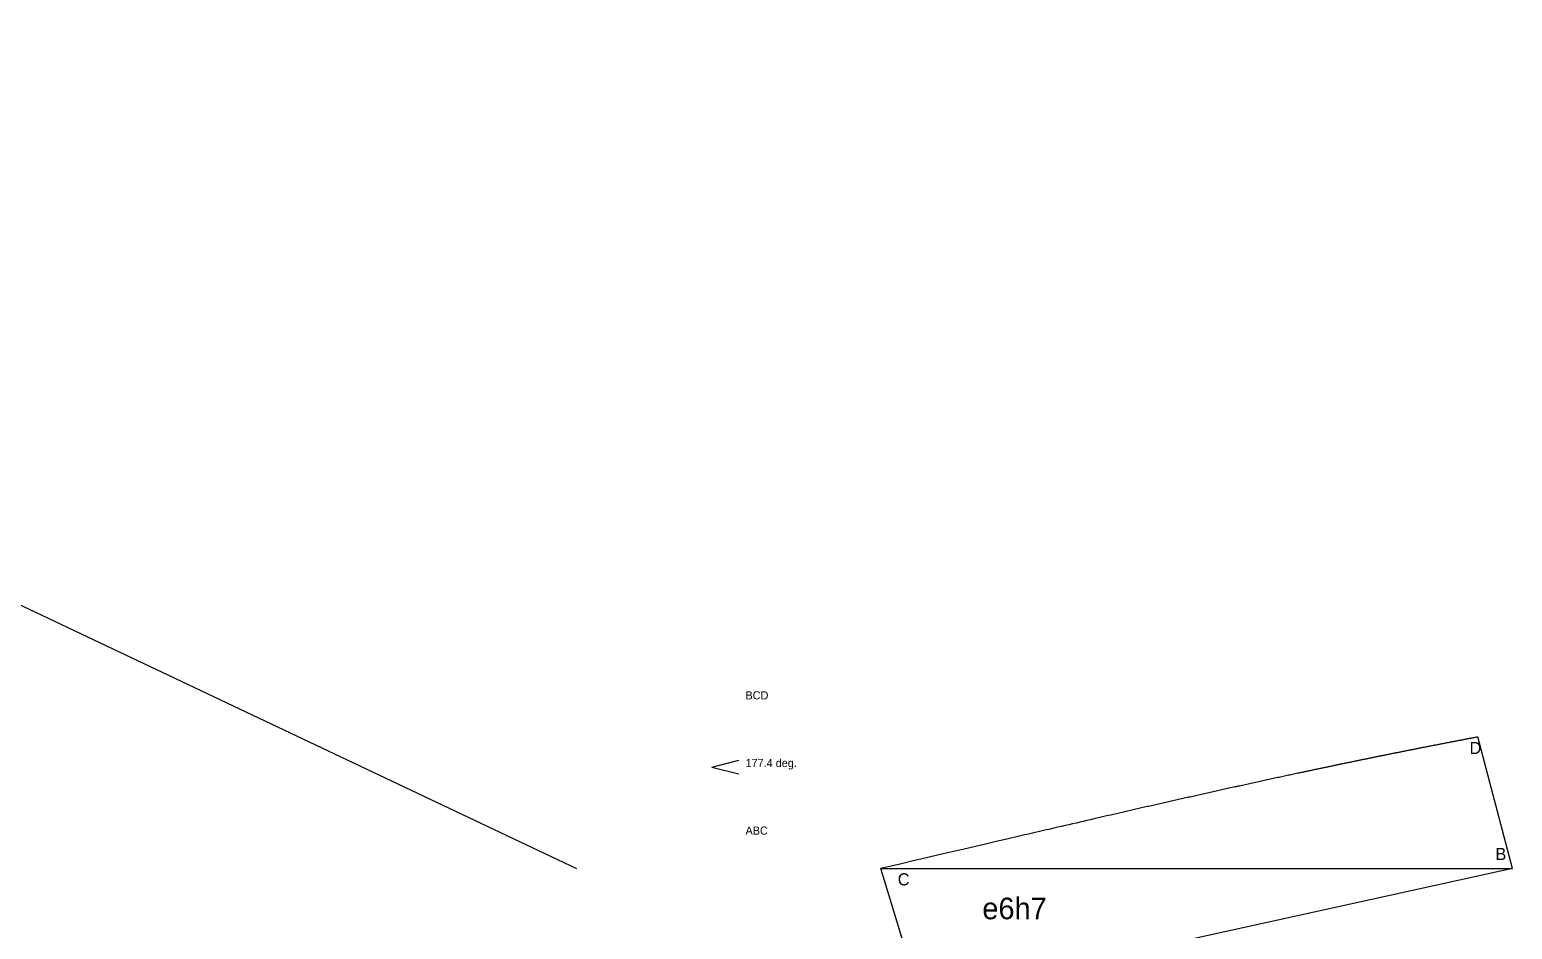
# Model space of a CAD drawing. Extents: x -14946 to 15402, y -21157 to 21439.
# Drawn here: x 11019 to 15402, y -3391 to -730 of the extents above; entities that cross this region are included whole.
import ezdxf

# ---------------------------------------------------------------- set-up
doc = ezdxf.new("R2010")
doc.units = 0
doc.header["$MEASUREMENT"] = 0
for name, color, linetype in [('08-connection.topRing', 7, 'CONTINUOUS'), ('08-text.topRing', 7, 'CONTINUOUS'), ('50_RING_TOP_PLINES', 1, 'CONTINUOUS')]:
    doc.layers.add(name, color=color, linetype=linetype)

msp = doc.modelspace()

# ---------------------------------------------------------------- linework, layer by layer
at = {"layer": '08-connection.topRing', "linetype": 'Continuous'}
msp.add_line((7403, -730.5, 4815.7), (12635.1, -3210.7), dxfattribs=at)
at = {"layer": '08-text.topRing', "linetype": 'Continuous'}
for q in [(13115.1, -2890.7), (13115.1, -2930.7)]:
    msp.add_line((13035.1, -2910.7), q, dxfattribs=at)
at = {"layer": '50_RING_TOP_PLINES', "color": 6, "extrusion": (-0.998954, 0.045728, -1.11022e-16)}
msp.add_lwpolyline([(2311.6, 0), (2311.6, -1866.7), (1922.7, -1765), (1922.8, -1764.2), (1923.1, -1762.7), (1923.6, -1760.4), (1924, -1758), (1924.5, -1755.6), (1924.9, -1753.3), (1925.4, -1750.9), (1925.8, -1748.6), (1926.3, -1746.2), (1926.7, -1743.8), (1927.2, -1741.5), (1927.6, -1739.1), (1928.1, -1736.7), (1928.5, -1734.4), (1929, -1732), (1929.4, -1729.6), (1929.9, -1727.2), (1930.3, -1724.9), (1930.8, -1722.5), (1931.2, -1720.1), (1931.7, -1717.7), (1932.1, -1715.4), (1932.6, -1713), (1933, -1710.6), (1933.5, -1708.2), (1934, -1705.9), (1934.4, -1703.5), (1934.9, -1701.1), (1935.3, -1698.7), (1935.8, -1696.3), (1936.2, -1694), (1936.7, -1691.6), (1937.2, -1689.2), (1937.6, -1686.8), (1938.1, -1684.4), (1938.5, -1682.1), (1939, -1679.7), (1939.4, -1677.3), (1939.9, -1674.9), (1940.4, -1672.5), (1940.8, -1670.2), (1941.3, -1667.8), (1941.7, -1665.4), (1942.2, -1663), (1942.7, -1660.7), (1943.1, -1658.3), (1943.6, -1655.9), (1944.1, -1653.5), (1944.5, -1651.2), (1945, -1648.8), (1945.4, -1646.4), (1945.9, -1644), (1946.4, -1641.7), (1946.8, -1639.3), (1947.3, -1636.9), (1947.7, -1634.6), (1948.2, -1632.2), (1948.7, -1629.8), (1949.1, -1627.5), (1949.6, -1625.1), (1950.1, -1622.8), (1950.5, -1620.4), (1951, -1618), (1951.4, -1615.7), (1951.9, -1613.3), (1952.4, -1611), (1952.8, -1608.6), (1953.3, -1606.3), (1953.7, -1604), (1954.2, -1601.6), (1954.7, -1599.3), (1955.1, -1596.9), (1955.6, -1594.6), (1956, -1592.3), (1956.5, -1589.9), (1957, -1587.6), (1957.4, -1585.3), (1957.9, -1582.9), (1958.4, -1580.6), (1958.8, -1578.3), (1959.3, -1575.9), (1959.7, -1573.6), (1960.2, -1571.3), (1960.7, -1568.9), (1961.1, -1566.6), (1961.6, -1564.3), (1962.1, -1561.9), (1962.5, -1559.6), (1963, -1557.3), (1963.5, -1554.9), (1963.9, -1552.6), (1964.4, -1550.3), (1964.8, -1548), (1965.3, -1545.6), (1965.8, -1543.3), (1966.2, -1541), (1966.7, -1538.6), (1967.2, -1536.3), (1967.6, -1534), (1968.1, -1531.6), (1968.6, -1529.3), (1969, -1527), (1969.5, -1524.7), (1970, -1522.3), (1970.4, -1520), (1970.9, -1517.7), (1971.4, -1515.3), (1971.9, -1513), (1972.3, -1510.7), (1972.8, -1508.3), (1973.3, -1506), (1973.7, -1503.7), (1974.2, -1501.4), (1974.7, -1499), (1975.1, -1496.7), (1975.6, -1494.4), (1976.1, -1492), (1976.6, -1489.7), (1977, -1487.4), (1977.5, -1485), (1978, -1482.7), (1978.5, -1480.4), (1978.9, -1478), (1979.4, -1475.7), (1979.9, -1473.4), (1980.4, -1471), (1980.8, -1468.7), (1981.3, -1466.3), (1981.8, -1464), (1982.3, -1461.7), (1982.7, -1459.4), (1983.2, -1457.1), (1983.6, -1454.8), (1984.1, -1452.6), (1984.6, -1450.3), (1985, -1448), (1985.5, -1445.7), (1986, -1443.4), (1986.4, -1441.1), (1986.9, -1438.9), (1987.4, -1436.6), (1987.8, -1434.3), (1988.3, -1432), (1988.8, -1429.7), (1989.3, -1427.5), (1989.7, -1425.2), (1990.2, -1422.9), (1990.7, -1420.6), (1991.1, -1418.3), (1991.6, -1416), (1992.1, -1413.8), (1992.5, -1411.5), (1993, -1409.2), (1993.5, -1406.9), (1994, -1404.6), (1994.4, -1402.4), (1994.9, -1400.1), (1995.4, -1397.8), (1995.8, -1395.5), (1996.3, -1393.2), (1996.8, -1390.9), (1997.3, -1388.7), (1997.7, -1386.4), (1998.2, -1384.1), (1998.7, -1381.8), (1999.1, -1379.5), (1999.6, -1377.3), (2000.1, -1375), (2000.6, -1372.7), (2001, -1370.4), (2001.5, -1368.1), (2002, -1365.8), (2002.5, -1363.6), (2002.9, -1361.3), (2003.4, -1359), (2003.9, -1356.7), (2004.4, -1354.4), (2004.8, -1352.2), (2005.3, -1349.9), (2005.8, -1347.6), (2006.3, -1345.3), (2006.8, -1343), (2007.2, -1340.8), (2007.7, -1338.5), (2008.2, -1336.2), (2008.7, -1333.9), (2009.1, -1331.6), (2009.6, -1329.4), (2010.1, -1327.1), (2010.6, -1324.8), (2011.1, -1322.5), (2011.5, -1320.3), (2012, -1318), (2012.5, -1315.7), (2013, -1313.2), (2013.5, -1310.8), (2014, -1308.3), (2014.6, -1305.9), (2015.1, -1303.4), (2015.6, -1301), (2016.1, -1298.5), (2016.6, -1296), (2017.2, -1293.6), (2017.7, -1291.1), (2018.2, -1288.7), (2018.7, -1286.2), (2019.2, -1283.7), (2019.8, -1281.3), (2020.3, -1278.8), (2020.8, -1276.4), (2021.3, -1273.9), (2021.8, -1271.5), (2022.4, -1269), (2022.9, -1266.5), (2023.4, -1264.1), (2023.9, -1261.6), (2024.5, -1259.2), (2025, -1256.7), (2025.5, -1254.3), (2026, -1251.8), (2026.5, -1249.3), (2027.1, -1246.9), (2027.6, -1244.4), (2028.1, -1242), (2028.6, -1239.5), (2029.2, -1237.1), (2030, -1233.1), (2030.9, -1229.1), (2031.7, -1225.1), (2032.6, -1221.1), (2033.4, -1217.1), (2034.3, -1213.1), (2035.2, -1209.1), (2036, -1205.1), (2036.9, -1201.1), (2037.7, -1197.1), (2038.6, -1193.1), (2039.5, -1189.1), (2040.3, -1185.1), (2041.2, -1181.1), (2042, -1177.1), (2042.9, -1173.1), (2043.9, -1168.8), (2044.8, -1164.4), (2045.7, -1160), (2046.7, -1155.7), (2047.6, -1151.3), (2048.6, -1147), (2049.5, -1142.6), (2050.5, -1138.3), (2051.4, -1133.9), (2052.4, -1129.5), (2053.3, -1125.2), (2054.3, -1120.8), (2055.2, -1116.5), (2056.2, -1112.1), (2057.1, -1107.8), (2058.1, -1103.4), (2059, -1099), (2060, -1094.7), (2060.9, -1090.3), (2061.9, -1086), (2062.9, -1081.6), (2063.8, -1077.3), (2064.8, -1072.9), (2065.7, -1068.6), (2066.7, -1064.2), (2067.6, -1059.8), (2068.6, -1055.5), (2069.6, -1051.1), (2070.5, -1046.8), (2071.5, -1042.4), (2072.4, -1038.1), (2073.4, -1033.7), (2074.4, -1029.4), (2075.3, -1025.2), (2076.3, -1020.9), (2077.2, -1016.6), (2078.1, -1012.3), (2079.1, -1008), (2080.1, -1003.7), (2081, -999.5), (2082, -995.2), (2082.9, -990.9), (2083.9, -986.6), (2084.8, -982.3), (2085.8, -978.1), (2086.7, -973.8), (2087.7, -969.5), (2088.6, -965.2), (2089.6, -960.9), (2090.5, -956.6), (2091.5, -952.4), (2092.5, -948.1), (2093.4, -943.8), (2094.4, -939.5), (2095.3, -935.2), (2096.3, -931), (2097.3, -926.7), (2098.2, -922.4), (2099.2, -918.1), (2100.1, -913.8), (2101.1, -909.6), (2102.1, -905.3), (2103, -901), (2104, -896.7), (2104.9, -892.5), (2105.9, -888.3), (2106.8, -884.1), (2107.8, -879.9), (2108.7, -875.7), (2109.7, -871.5), (2110.6, -867.3), (2111.6, -863.1), (2112.5, -858.9), (2113.5, -854.7), (2114.4, -850.5), (2115.4, -846.3), (2116.3, -842.1), (2117.3, -837.9), (2118.2, -833.8), (2119.2, -829.6), (2120.1, -825.4), (2121.1, -821.2), (2122, -817), (2123, -812.8), (2123.9, -808.6), (2124.9, -804.4), (2125.9, -800.2), (2126.8, -796), (2127.8, -791.8), (2128.7, -787.6), (2130.6, -779.2), (2132.5, -770.8), (2134.5, -762.4), (2136.3, -754.2), (2138.2, -745.9), (2140.1, -737.7), (2142, -729.4), (2143.9, -721.2), (2145.8, -712.9), (2147.7, -704.7), (2149.6, -696.4), (2151.5, -688.2), (2153.4, -679.9), (2155.3, -671.7), (2157.2, -663.5), (2159.1, -655.2), (2161, -647), (2162.9, -638.7), (2164.8, -630.5), (2167.2, -619.8), (2169.7, -609.1), (2172.1, -598.5), (2174.6, -587.8), (2177.1, -577.1), (2179.5, -566.5), (2182, -555.8), (2184.5, -545.2), (2187.1, -534), (2189.7, -522.9), (2192.2, -511.7), (2194.8, -500.6), (2198.5, -484.6), (2202.3, -468.6), (2206, -452.7), (2209.7, -436.7), (2213.4, -420.7), (2217.1, -404.7), (2224.6, -372.8), (2231.9, -341.2), (2239.3, -309.7), (2254.1, -246.5), (2268.6, -184.3), (2283.1, -122), (2290.2, -91.5), (2297.4, -61), (2304.5, -30.5), (2311.6, 0)], dxfattribs=at)
at = {"layer": '50_RING_TOP_PLINES', "color": 6, "extrusion": (-1.66533e-16, 5.52336e-15, -1)}
msp.add_lwpolyline([(-13535.1, -3210.7), (-15401.8, -3210.7), (-15300.2, -2821.8), (-15299.3, -2822), (-15297.8, -2822.2), (-15295.5, -2822.7), (-15293.1, -2823.1), (-15290.8, -2823.6), (-15288.4, -2824), (-15286, -2824.5), (-15283.7, -2824.9), (-15281.3, -2825.4), (-15279, -2825.8), (-15276.6, -2826.3), (-15274.2, -2826.7), (-15271.8, -2827.2), (-15269.5, -2827.6), (-15267.1, -2828.1), (-15264.7, -2828.5), (-15262.4, -2829), (-15260, -2829.4), (-15257.6, -2829.9), (-15255.2, -2830.3), (-15252.9, -2830.8), (-15250.5, -2831.2), (-15248.1, -2831.7), (-15245.7, -2832.2), (-15243.4, -2832.6), (-15241, -2833.1), (-15238.6, -2833.5), (-15236.2, -2834), (-15233.8, -2834.4), (-15231.5, -2834.9), (-15229.1, -2835.4), (-15226.7, -2835.8), (-15224.3, -2836.3), (-15221.9, -2836.7), (-15219.6, -2837.2), (-15217.2, -2837.6), (-15214.8, -2838.1), (-15212.4, -2838.6), (-15210.1, -2839), (-15207.7, -2839.5), (-15205.3, -2839.9), (-15202.9, -2840.4), (-15200.5, -2840.9), (-15198.2, -2841.3), (-15195.8, -2841.8), (-15193.4, -2842.2), (-15191, -2842.7), (-15188.7, -2843.2), (-15186.3, -2843.6), (-15183.9, -2844.1), (-15181.5, -2844.6), (-15179.2, -2845), (-15176.8, -2845.5), (-15174.4, -2845.9), (-15172.1, -2846.4), (-15169.7, -2846.9), (-15167.3, -2847.3), (-15165, -2847.8), (-15162.6, -2848.2), (-15160.2, -2848.7), (-15157.9, -2849.2), (-15155.5, -2849.6), (-15153.2, -2850.1), (-15150.8, -2850.6), (-15148.5, -2851), (-15146.1, -2851.5), (-15143.8, -2851.9), (-15141.4, -2852.4), (-15139.1, -2852.9), (-15136.7, -2853.3), (-15134.4, -2853.8), (-15132.1, -2854.2), (-15129.7, -2854.7), (-15127.4, -2855.2), (-15125.1, -2855.6), (-15122.7, -2856.1), (-15120.4, -2856.5), (-15118.1, -2857), (-15115.7, -2857.5), (-15113.4, -2857.9), (-15111.1, -2858.4), (-15108.7, -2858.9), (-15106.4, -2859.3), (-15104.1, -2859.8), (-15101.7, -2860.2), (-15099.4, -2860.7), (-15097.1, -2861.2), (-15094.7, -2861.6), (-15092.4, -2862.1), (-15090.1, -2862.6), (-15087.7, -2863), (-15085.4, -2863.5), (-15083.1, -2864), (-15080.7, -2864.4), (-15078.4, -2864.9), (-15076.1, -2865.4), (-15073.8, -2865.8), (-15071.4, -2866.3), (-15069.1, -2866.8), (-15066.8, -2867.2), (-15064.4, -2867.7), (-15062.1, -2868.2), (-15059.8, -2868.6), (-15057.4, -2869.1), (-15055.1, -2869.6), (-15052.8, -2870), (-15050.5, -2870.5), (-15048.1, -2871), (-15045.8, -2871.4), (-15043.5, -2871.9), (-15041.1, -2872.4), (-15038.8, -2872.8), (-15036.5, -2873.3), (-15034.1, -2873.8), (-15031.8, -2874.3), (-15029.5, -2874.7), (-15027.1, -2875.2), (-15024.8, -2875.7), (-15022.5, -2876.2), (-15020.2, -2876.6), (-15017.8, -2877.1), (-15015.5, -2877.6), (-15013.2, -2878), (-15010.8, -2878.5), (-15008.5, -2879), (-15006.1, -2879.5), (-15003.8, -2879.9), (-15001.5, -2880.4), (-14999.1, -2880.9), (-14996.8, -2881.4), (-14994.5, -2881.8), (-14992.2, -2882.3), (-14990, -2882.8), (-14987.7, -2883.2), (-14985.4, -2883.7), (-14983.1, -2884.2), (-14980.8, -2884.6), (-14978.6, -2885.1), (-14976.3, -2885.6), (-14974, -2886), (-14971.7, -2886.5), (-14969.4, -2887), (-14967.1, -2887.4), (-14964.9, -2887.9), (-14962.6, -2888.4), (-14960.3, -2888.8), (-14958, -2889.3), (-14955.7, -2889.8), (-14953.5, -2890.2), (-14951.2, -2890.7), (-14948.9, -2891.2), (-14946.6, -2891.7), (-14944.3, -2892.1), (-14942, -2892.6), (-14939.8, -2893.1), (-14937.5, -2893.5), (-14935.2, -2894), (-14932.9, -2894.5), (-14930.6, -2895), (-14928.4, -2895.4), (-14926.1, -2895.9), (-14923.8, -2896.4), (-14921.5, -2896.8), (-14919.2, -2897.3), (-14916.9, -2897.8), (-14914.7, -2898.3), (-14912.4, -2898.7), (-14910.1, -2899.2), (-14907.8, -2899.7), (-14905.5, -2900.2), (-14903.3, -2900.6), (-14901, -2901.1), (-14898.7, -2901.6), (-14896.4, -2902.1), (-14894.1, -2902.5), (-14891.9, -2903), (-14889.6, -2903.5), (-14887.3, -2904), (-14885, -2904.4), (-14882.7, -2904.9), (-14880.4, -2905.4), (-14878.2, -2905.9), (-14875.9, -2906.3), (-14873.6, -2906.8), (-14871.3, -2907.3), (-14869.1, -2907.8), (-14866.8, -2908.3), (-14864.5, -2908.7), (-14862.2, -2909.2), (-14859.9, -2909.7), (-14857.7, -2910.2), (-14855.4, -2910.6), (-14853.1, -2911.1), (-14850.8, -2911.6), (-14848.4, -2912.1), (-14845.9, -2912.6), (-14843.4, -2913.2), (-14841, -2913.7), (-14838.5, -2914.2), (-14836.1, -2914.7), (-14833.6, -2915.2), (-14831.2, -2915.8), (-14828.7, -2916.3), (-14826.2, -2916.8), (-14823.8, -2917.3), (-14821.3, -2917.8), (-14818.9, -2918.4), (-14816.4, -2918.9), (-14814, -2919.4), (-14811.5, -2919.9), (-14809, -2920.4), (-14806.6, -2921), (-14804.1, -2921.5), (-14801.7, -2922), (-14799.2, -2922.5), (-14796.8, -2923), (-14794.3, -2923.6), (-14791.8, -2924.1), (-14789.4, -2924.6), (-14786.9, -2925.1), (-14784.5, -2925.7), (-14782, -2926.2), (-14779.6, -2926.7), (-14777.1, -2927.2), (-14774.6, -2927.8), (-14772.2, -2928.3), (-14768.2, -2929.1), (-14764.2, -2930), (-14760.2, -2930.8), (-14756.2, -2931.7), (-14752.2, -2932.6), (-14748.2, -2933.4), (-14744.2, -2934.3), (-14740.2, -2935.1), (-14736.2, -2936), (-14732.2, -2936.9), (-14728.2, -2937.7), (-14724.2, -2938.6), (-14720.2, -2939.4), (-14716.2, -2940.3), (-14712.2, -2941.2), (-14708.2, -2942), (-14703.9, -2943), (-14699.5, -2943.9), (-14695.2, -2944.9), (-14690.8, -2945.8), (-14686.5, -2946.8), (-14682.1, -2947.7), (-14677.7, -2948.6), (-14673.4, -2949.6), (-14669, -2950.5), (-14664.7, -2951.5), (-14660.3, -2952.4), (-14656, -2953.4), (-14651.6, -2954.3), (-14647.2, -2955.3), (-14642.9, -2956.2), (-14638.5, -2957.2), (-14634.2, -2958.1), (-14629.8, -2959.1), (-14625.5, -2960.1), (-14621.1, -2961), (-14616.7, -2962), (-14612.4, -2962.9), (-14608, -2963.9), (-14603.7, -2964.8), (-14599.3, -2965.8), (-14595, -2966.8), (-14590.6, -2967.7), (-14586.3, -2968.7), (-14581.9, -2969.6), (-14577.6, -2970.6), (-14573.2, -2971.6), (-14568.8, -2972.5), (-14564.6, -2973.5), (-14560.3, -2974.4), (-14556, -2975.4), (-14551.7, -2976.3), (-14547.4, -2977.3), (-14543.2, -2978.2), (-14538.9, -2979.2), (-14534.6, -2980.1), (-14530.3, -2981.1), (-14526, -2982), (-14521.7, -2983), (-14517.5, -2983.9), (-14513.2, -2984.9), (-14508.9, -2985.8), (-14504.6, -2986.8), (-14500.3, -2987.8), (-14496, -2988.7), (-14491.8, -2989.7), (-14487.5, -2990.6), (-14483.2, -2991.6), (-14478.9, -2992.5), (-14474.6, -2993.5), (-14470.4, -2994.5), (-14466.1, -2995.4), (-14461.8, -2996.4), (-14457.5, -2997.3), (-14453.2, -2998.3), (-14449, -2999.3), (-14444.7, -3000.2), (-14440.4, -3001.2), (-14436.1, -3002.1), (-14431.8, -3003.1), (-14427.6, -3004.1), (-14423.4, -3005), (-14419.2, -3005.9), (-14415.1, -3006.9), (-14410.9, -3007.8), (-14406.7, -3008.8), (-14402.5, -3009.7), (-14398.3, -3010.7), (-14394.1, -3011.6), (-14389.9, -3012.6), (-14385.7, -3013.5), (-14381.5, -3014.5), (-14377.3, -3015.4), (-14373.1, -3016.4), (-14368.9, -3017.3), (-14364.7, -3018.3), (-14360.5, -3019.2), (-14356.3, -3020.2), (-14352.1, -3021.2), (-14347.9, -3022.1), (-14343.7, -3023.1), (-14339.5, -3024), (-14335.3, -3025), (-14331.1, -3025.9), (-14326.9, -3026.9), (-14322.7, -3027.8), (-14314.3, -3029.7), (-14305.9, -3031.7), (-14297.5, -3033.6), (-14289.3, -3035.5), (-14281, -3037.3), (-14272.8, -3039.2), (-14264.5, -3041.1), (-14256.3, -3043), (-14248.1, -3044.9), (-14239.8, -3046.8), (-14231.6, -3048.7), (-14223.3, -3050.6), (-14215.1, -3052.5), (-14206.8, -3054.4), (-14198.6, -3056.3), (-14190.3, -3058.2), (-14182.1, -3060.1), (-14173.8, -3062), (-14165.6, -3063.9), (-14154.9, -3066.3), (-14144.3, -3068.8), (-14133.6, -3071.3), (-14122.9, -3073.7), (-14112.3, -3076.2), (-14101.6, -3078.7), (-14090.9, -3081.1), (-14080.3, -3083.6), (-14069.1, -3086.2), (-14058, -3088.8), (-14046.9, -3091.4), (-14035.7, -3093.9), (-14019.8, -3097.7), (-14003.8, -3101.4), (-13987.8, -3105.1), (-13971.8, -3108.8), (-13955.8, -3112.5), (-13939.9, -3116.3), (-13907.9, -3123.7), (-13876.3, -3131.1), (-13844.8, -3138.4), (-13781.6, -3153.2), (-13719.4, -3167.7), (-13657.2, -3182.2), (-13626.7, -3189.4), (-13596.1, -3196.5), (-13565.6, -3203.6), (-13535.1, -3210.7)], dxfattribs=at)
at = {"layer": '50_RING_TOP_PLINES', "extrusion": (1, 4.59027e-15, 1.66533e-16)}
msp.add_lwpolyline([(-3296.4, -117), (-2910.7, 0), (-2910.7, -1866.7), (-3296.4, -117)], dxfattribs=at)
at = {"layer": '50_RING_TOP_PLINES'}
msp.add_lwpolyline([(13652.2, -3596.4), (13535.1, -3210.7), (15401.8, -3210.7), (13652.2, -3596.4)], dxfattribs=at)

# ---------------------------------------------------------------- texts
at = {"layer": '08-text.topRing', "linetype": 'Continuous'}
for s, height, p in [('BCD', 24, (13135.1, -2710.7)), ('D', 36, (15275.2, -2872.2, 17.8)), ('177.4 deg.', 24, (13135.1, -2910.7)), ('ABC', 24, (13135.1, -3110.7)), ('B', 36, (15351.8, -3185.7)), ('C', 36, (13585.1, -3260.7)), ('e6h7', 64, (13835.1, -3360.7))]:
    msp.add_text(s, height=height, dxfattribs=at).set_placement(p)

doc.saveas('drawing.dxf')
